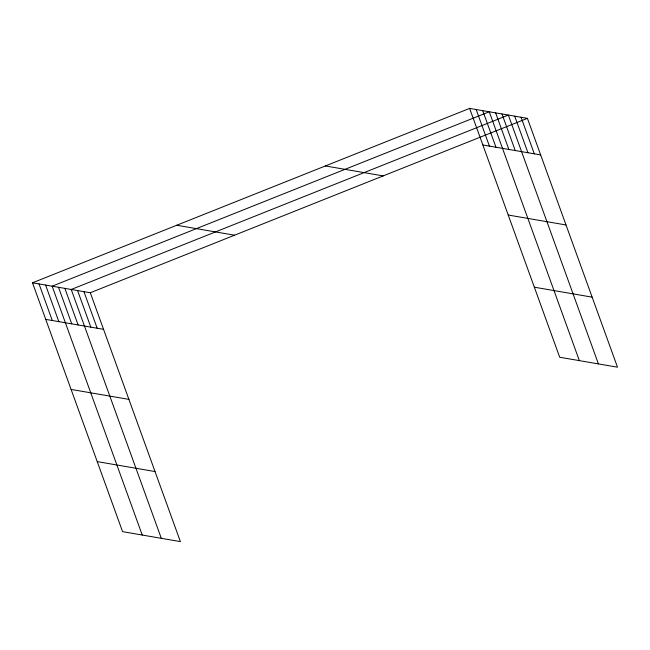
<?xml version="1.0" encoding="UTF-8"?>
<svg xmlns="http://www.w3.org/2000/svg" width="650" height="650" viewBox="0 0 650 650"><rect width="100%" height="100%" fill="white"/><g stroke="black" fill="none" stroke-linecap="round" stroke-linejoin="round"><path stroke-width="0.97" d="M32.5 282.807L90.301 292.752L180.383 541.604L122.582 531.651L32.5 282.807L469.617 108.396L527.418 118.349L617.5 367.193L559.699 357.248L469.617 108.396M90.301 292.752L527.418 118.349M482.861 144.974L540.662 154.928M325.366 165.953L383.167 175.898M508.219 215.028L566.02 224.973M176.751 225.249L234.553 235.203M534.341 287.194L592.142 297.148M45.744 319.386L103.545 329.339M71.102 389.431L128.903 399.384M97.224 461.606L155.025 471.559M521.056 117.252L534.3 153.831M514.702 116.155L527.946 152.742M598.423 363.911L508.341 115.066L71.224 289.469L161.306 538.322M501.987 113.969L515.231 150.548M495.625 112.872L508.869 149.451M579.353 360.628L489.271 111.776L52.154 286.187L142.236 535.039M482.714 110.654L495.958 147.233M476.166 109.525L489.409 146.104M83.939 291.663L97.183 328.242M77.586 290.566L90.829 327.145M64.87 288.373L78.114 324.959M58.508 287.284L71.752 323.863M45.597 285.058L58.841 321.644M39.049 283.928L52.292 320.515"/></g></svg>
